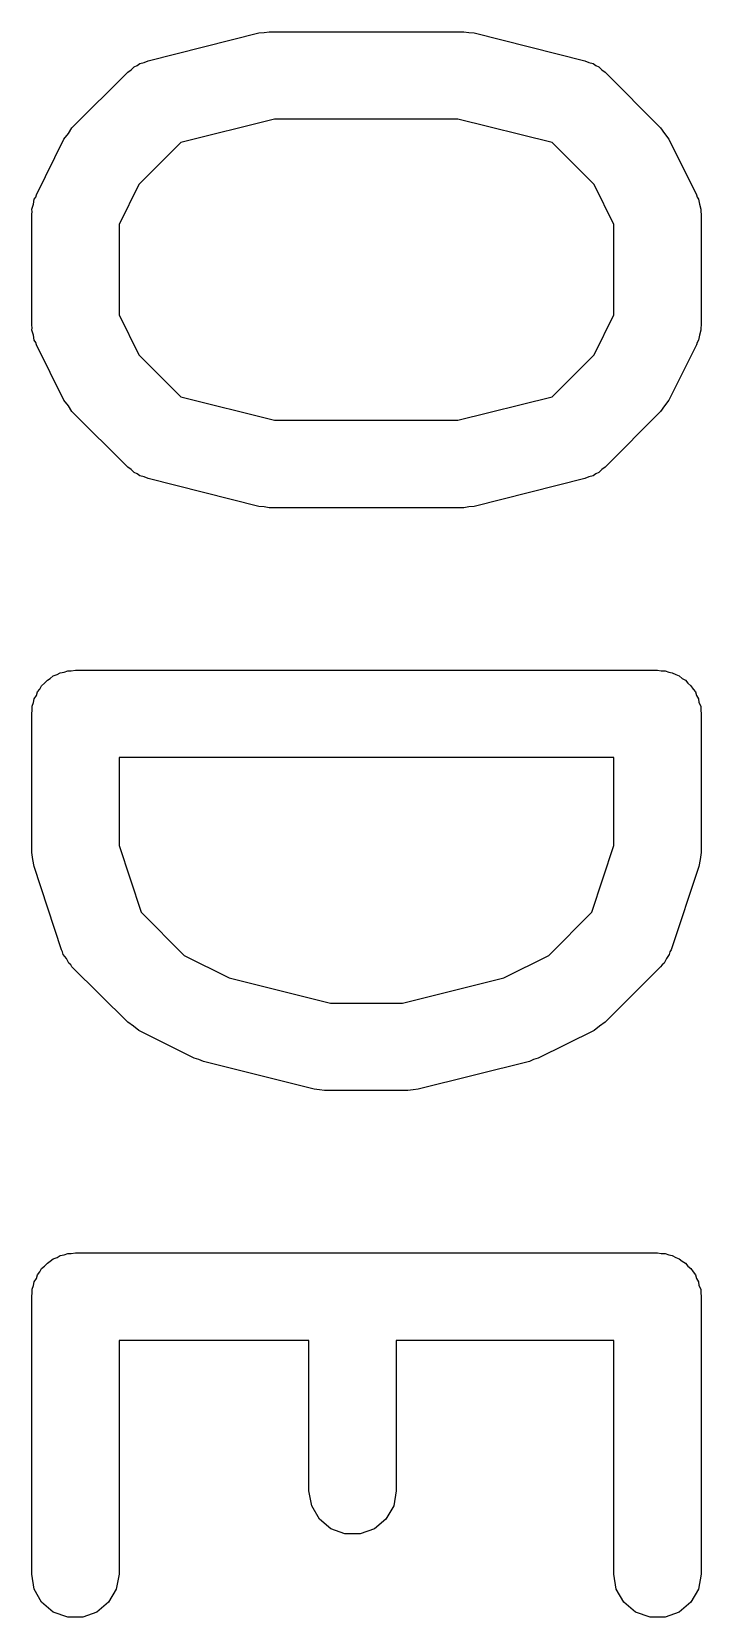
# Model space of a CAD drawing. Extents: x 26 to 276, y -105 to -8.
# Drawn here: x 121.319 to 122.469, y -80.512 to -77.792 of the extents above; entities that cross this region are included whole.
import ezdxf

# ---------------------------------------------------------------- set-up
doc = ezdxf.new("R2010")
doc.units = 0
doc.header["$MEASUREMENT"] = 0
doc.layers.add('BLACK', color=7, linetype='CONTINUOUS')

msp = doc.modelspace()

# ---------------------------------------------------------------- linework, layer by layer
at = {"layer": 'Black'}
for p, q in [((121.519, -77.8418), (121.709, -77.7941)), ((121.709, -77.7941), (121.718, -77.7935)), ((121.718, -77.7935), (121.727, -77.7919)), ((121.727, -77.7919), (122.061, -77.7919)), ((122.061, -77.7919), (122.07, -77.7935)), ((122.07, -77.7935), (122.079, -77.7941)), ((122.079, -77.7941), (122.269, -77.8418)), ((121.49, -77.8574), (121.495, -77.8524)), ((121.495, -77.8524), (121.5, -77.85)), ((121.5, -77.85), (121.505, -77.8465)), ((121.505, -77.8465), (121.512, -77.8447)), ((121.512, -77.8447), (121.519, -77.8418)), ((122.269, -77.8418), (122.276, -77.8447)), ((122.276, -77.8447), (122.283, -77.8465)), ((122.283, -77.8465), (122.288, -77.85)), ((122.288, -77.85), (122.293, -77.8524)), ((122.293, -77.8524), (122.298, -77.8574)), ((121.388, -77.9567), (121.484, -77.8615)), ((121.484, -77.8615), (121.49, -77.8574)), ((122.298, -77.8574), (122.304, -77.8615)), ((122.304, -77.8615), (122.399, -77.9567)), ((121.382, -77.9666), (121.388, -77.9567)), ((121.736, -77.9419), (121.575, -77.9822)), ((122.051, -77.9419), (121.736, -77.9419)), ((122.213, -77.9822), (122.051, -77.9419)), ((122.399, -77.9567), (122.406, -77.9666)), ((121.327, -78.0715), (121.374, -77.9762)), ((121.374, -77.9762), (121.382, -77.9666)), ((121.575, -77.9822), (121.503, -78.0542)), ((122.285, -78.0542), (122.213, -77.9822)), ((122.406, -77.9666), (122.413, -77.9762)), ((122.413, -77.9762), (122.461, -78.0715)), ((121.326, -78.0756), (121.327, -78.0715)), ((121.503, -78.0542), (121.469, -78.1227)), ((122.319, -78.1227), (122.285, -78.0542)), ((122.461, -78.0715), (122.462, -78.0756)), ((121.319, -78.0964), (121.322, -78.088)), ((121.32, -78.1007), (121.319, -78.0964)), ((121.322, -78.088), (121.323, -78.0793)), ((121.323, -78.0793), (121.326, -78.0756)), ((122.462, -78.0756), (122.464, -78.0793)), ((122.464, -78.0793), (122.466, -78.088)), ((122.466, -78.088), (122.468, -78.0964)), ((122.468, -78.0964), (122.468, -78.1007)), ((121.319, -78.105), (121.32, -78.1007)), ((121.319, -78.2955), (121.319, -78.105)), ((121.469, -78.1227), (121.469, -78.2778)), ((122.319, -78.2778), (122.319, -78.1227)), ((122.468, -78.1007), (122.469, -78.105)), ((122.469, -78.105), (122.469, -78.2955)), ((121.469, -78.2778), (121.503, -78.3463)), ((122.285, -78.3463), (122.319, -78.2778)), ((121.32, -78.2997), (121.319, -78.2955)), ((121.319, -78.304), (121.32, -78.2997)), ((121.322, -78.3125), (121.319, -78.304)), ((121.323, -78.3211), (121.322, -78.3125)), ((122.466, -78.3125), (122.464, -78.3211)), ((122.468, -78.304), (122.466, -78.3125)), ((122.469, -78.2955), (122.468, -78.2997)), ((122.468, -78.2997), (122.468, -78.304)), ((121.326, -78.3249), (121.323, -78.3211)), ((121.327, -78.329), (121.326, -78.3249)), ((121.374, -78.4243), (121.327, -78.329)), ((122.461, -78.329), (122.413, -78.4243)), ((122.462, -78.3249), (122.461, -78.329)), ((122.464, -78.3211), (122.462, -78.3249)), ((121.503, -78.3463), (121.575, -78.4182)), ((122.213, -78.4182), (122.285, -78.3463)), ((121.382, -78.4339), (121.374, -78.4243)), ((121.575, -78.4182), (121.736, -78.4586)), ((122.051, -78.4586), (122.213, -78.4182)), ((122.413, -78.4243), (122.406, -78.4339)), ((121.388, -78.4437), (121.382, -78.4339)), ((121.484, -78.539), (121.388, -78.4437)), ((122.399, -78.4437), (122.304, -78.539)), ((122.406, -78.4339), (122.399, -78.4437)), ((121.736, -78.4586), (122.051, -78.4586)), ((121.49, -78.5431), (121.484, -78.539)), ((121.495, -78.5481), (121.49, -78.5431)), ((121.5, -78.5505), (121.495, -78.5481)), ((121.505, -78.5539), (121.5, -78.5505)), ((121.512, -78.5558), (121.505, -78.5539)), ((121.519, -78.5587), (121.512, -78.5558)), ((121.709, -78.6063), (121.519, -78.5587)), ((122.269, -78.5587), (122.079, -78.6063)), ((122.276, -78.5558), (122.269, -78.5587)), ((122.283, -78.5539), (122.276, -78.5558)), ((122.288, -78.5505), (122.283, -78.5539)), ((122.293, -78.5481), (122.288, -78.5505)), ((122.298, -78.5431), (122.293, -78.5481)), ((122.304, -78.539), (122.298, -78.5431)), ((121.718, -78.607), (121.709, -78.6063)), ((121.727, -78.6086), (121.718, -78.607)), ((122.061, -78.6086), (121.727, -78.6086)), ((122.07, -78.607), (122.061, -78.6086)), ((122.079, -78.6063), (122.07, -78.607)), ((121.375, -78.8905), (121.381, -78.8883)), ((121.381, -78.8883), (121.387, -78.8883)), ((121.387, -78.8883), (121.394, -78.8871)), ((121.394, -78.8871), (122.394, -78.8871)), ((122.394, -78.8871), (122.4, -78.8883)), ((122.4, -78.8883), (122.407, -78.8883)), ((122.407, -78.8883), (122.413, -78.8905)), ((121.333, -78.9196), (121.336, -78.9139)), ((121.336, -78.9139), (121.341, -78.9097)), ((121.341, -78.9097), (121.346, -78.9047)), ((121.346, -78.9047), (121.351, -78.9014)), ((121.351, -78.9014), (121.356, -78.8972)), ((121.356, -78.8972), (121.363, -78.8949)), ((121.363, -78.8949), (121.368, -78.8917)), ((121.368, -78.8917), (121.375, -78.8905)), ((122.413, -78.8905), (122.419, -78.8917)), ((122.419, -78.8917), (122.425, -78.8949)), ((122.425, -78.8949), (122.431, -78.8972)), ((122.431, -78.8972), (122.436, -78.9014)), ((122.436, -78.9014), (122.442, -78.9047)), ((122.442, -78.9047), (122.446, -78.9097)), ((122.446, -78.9097), (122.451, -78.9139)), ((122.451, -78.9139), (122.455, -78.9196)), ((121.32, -78.9491), (121.322, -78.9429)), ((121.322, -78.9429), (121.323, -78.9365)), ((121.323, -78.9365), (121.327, -78.9308)), ((121.327, -78.9308), (121.329, -78.9246)), ((121.329, -78.9246), (121.333, -78.9196)), ((122.455, -78.9196), (122.459, -78.9246)), ((122.459, -78.9246), (122.461, -78.9308)), ((122.461, -78.9308), (122.464, -78.9365)), ((122.464, -78.9365), (122.465, -78.9429)), ((122.465, -78.9429), (122.468, -78.9491)), ((121.319, -78.9621), (121.32, -78.9557)), ((121.319, -79.2002), (121.319, -78.9621)), ((121.32, -78.9557), (121.32, -78.9491)), ((122.468, -78.9491), (122.468, -78.9557)), ((122.468, -78.9557), (122.469, -78.9621)), ((122.469, -78.9621), (122.469, -79.2002)), ((121.469, -79.0371), (121.469, -79.1881)), ((122.319, -79.0371), (121.469, -79.0371)), ((122.319, -79.1881), (122.319, -79.0371)), ((121.321, -79.2121), (121.319, -79.2002)), ((121.323, -79.224), (121.321, -79.2121)), ((121.469, -79.1881), (121.507, -79.3026)), ((122.281, -79.3026), (122.319, -79.1881)), ((122.467, -79.2121), (122.465, -79.224)), ((122.469, -79.2002), (122.467, -79.2121)), ((121.37, -79.3668), (121.323, -79.224)), ((122.465, -79.224), (122.417, -79.3668)), ((121.507, -79.3026), (121.581, -79.3767)), ((122.207, -79.3767), (122.281, -79.3026)), ((121.372, -79.3706), (121.37, -79.3668)), ((121.373, -79.3748), (121.372, -79.3706)), ((121.379, -79.382), (121.373, -79.3748)), ((121.581, -79.3767), (121.658, -79.4152)), ((122.13, -79.4152), (122.207, -79.3767)), ((122.414, -79.3748), (122.409, -79.382)), ((122.415, -79.3706), (122.414, -79.3748)), ((122.417, -79.3668), (122.415, -79.3706)), ((121.383, -79.3897), (121.379, -79.382)), ((121.386, -79.3926), (121.383, -79.3897)), ((121.388, -79.3961), (121.386, -79.3926)), ((121.484, -79.4914), (121.388, -79.3961)), ((122.399, -79.3961), (122.304, -79.4914)), ((122.402, -79.3926), (122.399, -79.3961)), ((122.405, -79.3897), (122.402, -79.3926)), ((122.409, -79.382), (122.405, -79.3897)), ((121.658, -79.4152), (121.832, -79.4586)), ((121.956, -79.4586), (122.13, -79.4152)), ((121.832, -79.4586), (121.956, -79.4586)), ((121.494, -79.4983), (121.484, -79.4914)), ((121.503, -79.5054), (121.494, -79.4983)), ((121.598, -79.553), (121.503, -79.5054)), ((122.285, -79.5054), (122.189, -79.553)), ((122.294, -79.4982), (122.285, -79.5054)), ((122.304, -79.4914), (122.294, -79.4982)), ((121.606, -79.5554), (121.598, -79.553)), ((121.614, -79.5587), (121.606, -79.5554)), ((121.804, -79.6063), (121.614, -79.5587)), ((122.174, -79.5587), (121.983, -79.6063)), ((122.181, -79.5554), (122.174, -79.5587)), ((122.189, -79.553), (122.181, -79.5554)), ((121.813, -79.607), (121.804, -79.6063)), ((121.822, -79.6086), (121.813, -79.607)), ((121.965, -79.6086), (121.822, -79.6086)), ((121.974, -79.607), (121.965, -79.6086)), ((121.983, -79.6063), (121.974, -79.607)), ((121.356, -79.8972), (121.363, -79.8949)), ((121.363, -79.8949), (121.368, -79.8917)), ((121.368, -79.8917), (121.375, -79.8905)), ((121.375, -79.8905), (121.381, -79.8883)), ((121.381, -79.8883), (121.387, -79.8883)), ((121.387, -79.8883), (121.394, -79.8871)), ((121.394, -79.8871), (122.394, -79.8871)), ((122.394, -79.8871), (122.4, -79.8883)), ((122.4, -79.8883), (122.407, -79.8883)), ((122.407, -79.8883), (122.413, -79.8905)), ((122.413, -79.8905), (122.419, -79.8917)), ((122.419, -79.8917), (122.425, -79.8949)), ((122.425, -79.8949), (122.431, -79.8972)), ((121.329, -79.9246), (121.333, -79.9196)), ((121.333, -79.9196), (121.336, -79.9139)), ((121.336, -79.9139), (121.341, -79.9097)), ((121.341, -79.9097), (121.346, -79.9047)), ((121.346, -79.9047), (121.351, -79.9014)), ((121.351, -79.9014), (121.356, -79.8972)), ((122.431, -79.8972), (122.436, -79.9014)), ((122.436, -79.9014), (122.442, -79.9047)), ((122.442, -79.9047), (122.446, -79.9097)), ((122.446, -79.9097), (122.451, -79.9139)), ((122.451, -79.9139), (122.455, -79.9196)), ((122.455, -79.9196), (122.459, -79.9246)), ((121.32, -79.9491), (121.322, -79.9429)), ((121.32, -79.9557), (121.32, -79.9491)), ((121.322, -79.9429), (121.323, -79.9365)), ((121.323, -79.9365), (121.327, -79.9308)), ((121.327, -79.9308), (121.329, -79.9246)), ((122.459, -79.9246), (122.461, -79.9308)), ((122.461, -79.9308), (122.464, -79.9365)), ((122.464, -79.9365), (122.465, -79.9429)), ((122.465, -79.9429), (122.468, -79.9491)), ((122.468, -79.9491), (122.468, -79.9557)), ((121.319, -79.9621), (121.32, -79.9557)), ((121.319, -80.4383), (121.319, -79.9621)), ((122.468, -79.9557), (122.469, -79.9621)), ((122.469, -79.9621), (122.469, -80.4383)), ((121.795, -80.0371), (121.469, -80.0371)), ((121.469, -80.0371), (121.469, -80.4383)), ((121.795, -80.2955), (121.795, -80.0371)), ((122.319, -80.0371), (121.945, -80.0371)), ((121.945, -80.0371), (121.945, -80.2955)), ((122.319, -80.4383), (122.319, -80.0371)), ((121.8, -80.3211), (121.795, -80.2955)), ((121.945, -80.2955), (121.941, -80.3211)), ((121.813, -80.3437), (121.8, -80.3211)), ((121.941, -80.3211), (121.927, -80.3437)), ((121.833, -80.3604), (121.813, -80.3437)), ((121.927, -80.3437), (121.908, -80.3604)), ((121.857, -80.3693), (121.833, -80.3604)), ((121.883, -80.3693), (121.857, -80.3693)), ((121.908, -80.3604), (121.883, -80.3693)), ((121.323, -80.464), (121.319, -80.4383)), ((121.469, -80.4383), (121.464, -80.464)), ((122.323, -80.464), (122.319, -80.4383)), ((122.469, -80.4383), (122.464, -80.464)), ((121.336, -80.4865), (121.323, -80.464)), ((121.464, -80.464), (121.451, -80.4865)), ((122.336, -80.4865), (122.323, -80.464)), ((122.464, -80.464), (122.451, -80.4865)), ((121.356, -80.5033), (121.336, -80.4865)), ((121.451, -80.4865), (121.431, -80.5033)), ((122.356, -80.5033), (122.336, -80.4865)), ((122.451, -80.4865), (122.431, -80.5033)), ((121.381, -80.5122), (121.356, -80.5033)), ((121.407, -80.5122), (121.381, -80.5122)), ((121.431, -80.5033), (121.407, -80.5122)), ((122.381, -80.5122), (122.356, -80.5033)), ((122.407, -80.5122), (122.381, -80.5122)), ((122.431, -80.5033), (122.407, -80.5122))]:
    msp.add_line(p, q, dxfattribs=at)

doc.saveas('drawing.dxf')
